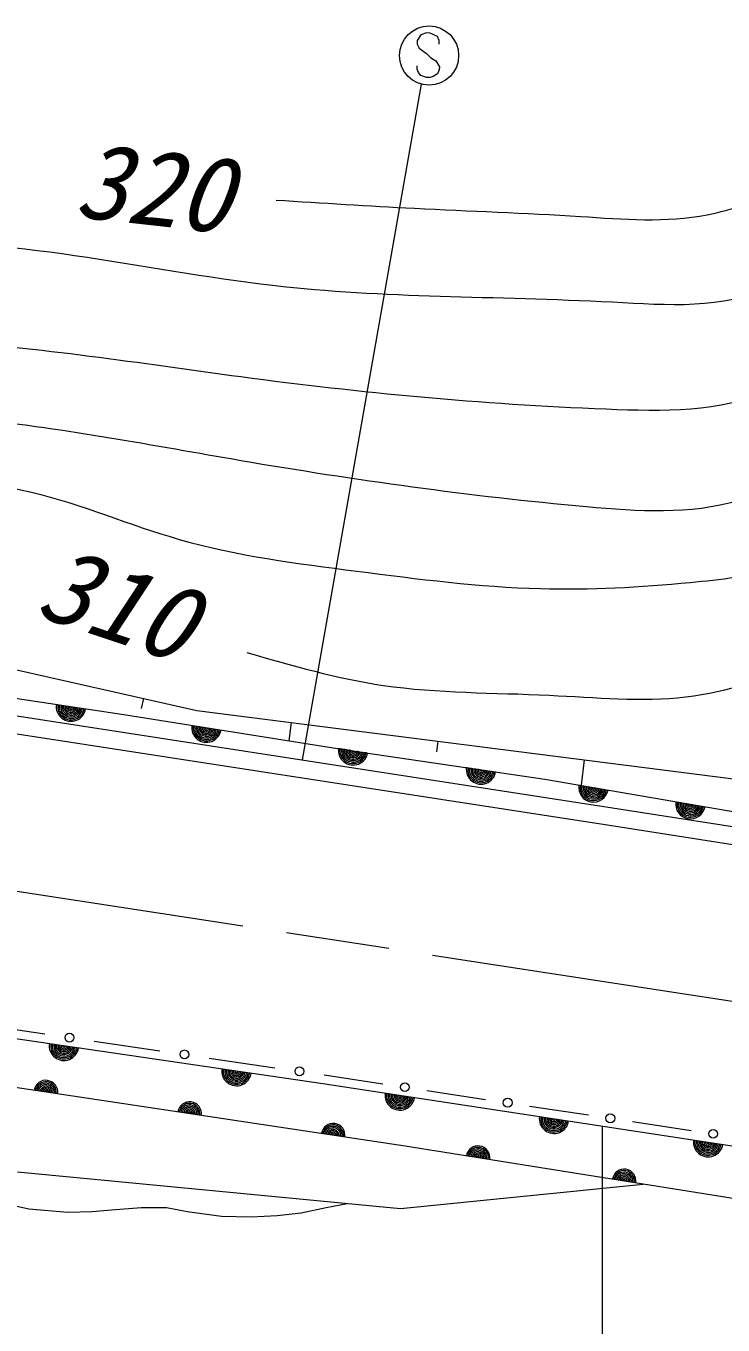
# Model space of a CAD drawing. Units: millimetres, scale not verified. Extents: x 40000 to 680000, y 20000 to 380000.
# Drawn here: x 474034 to 497628, y 289210 to 333169 of the extents above; entities that cross this region are included whole.
import ezdxf
from ezdxf.enums import TextEntityAlignment as Align

# ---------------------------------------------------------------- set-up
doc = ezdxf.new("R2010")
doc.units = ezdxf.units.MM
doc.header["$LTSCALE"] = 1000
doc.linetypes.add('CHAIN', pattern=[18.5, 12, -1.5, 3.5, -1.5])
for name, color, linetype, lineweight in [('M-BGD', 7, 'Continuous', 13), ('M-BMK', 2, 'CHAIN', 13), ('M-STR-STRC', 7, 'Continuous', 13)]:
    doc.layers.add(name, color=color, linetype=linetype, lineweight=lineweight)
doc.styles.add('ＭＳ ゴシック', font='')
doc.styles.get('ＭＳ ゴシック').set_extended_font_data('MS Gothic')

msp = doc.modelspace()

# ---------------------------------------------------------------- linework, layer by layer
at = {"layer": 'M-BGD'}
for p, q in [((437722, 319457), (479820, 310009)), ((459195, 312071), (493883, 306713)), ((459096, 311479), (493791, 306120)), ((470197, 310933), (477343, 309874)), ((477945, 310075), (478021, 310413)), ((479820, 310009), (516582, 305316)), ((477343, 309874), (485071, 308644)), ((482944, 308982), (483023, 309600)), ((485071, 308644), (491602, 307687)), ((487937, 308611), (487982, 308967)), ((492833, 307476), (492942, 308334)), ((491602, 307687), (498167, 306559)), ((493883, 306713), (532054, 300760)), ((493791, 306120), (531960, 300167)), ((486864, 295268), (447966, 301105)), ((472446, 299386), (474670, 299060)), ((472400, 299089), (484081, 297378)), ((476339, 298815), (478564, 298489)), ((480232, 298245), (482457, 297919)), ((484125, 297674), (486113, 297373)), ((484081, 297378), (525823, 291051)), ((487604, 297147), (489592, 296846)), ((491082, 296620), (493070, 296319)), ((494561, 296093), (496549, 295792)), ((516527, 290531), (486864, 295268)), ((473744, 294395), (486710, 293148)), ((486710, 293148), (494926, 293980)), ((473226, 293348), (474134, 293144)), ((484194, 293190), (484911, 293321)), ((474134, 293144), (475451, 293031)), ((475451, 293031), (476269, 293053)), ((476269, 293053), (477064, 293122)), ((477064, 293122), (477949, 293190)), ((477949, 293190), (478790, 293190)), ((478790, 293190), (479494, 293054)), ((479494, 293054), (480652, 292895)), ((480652, 292895), (481651, 292872)), ((481651, 292872), (482537, 292918)), ((482537, 292918), (483354, 293009)), ((483354, 293009), (484194, 293190))]:
    msp.add_line(p, q, dxfattribs=at)
for centre in [(475505, 298937), (479398, 298367), (483291, 297797), (486858, 297260), (490337, 296733), (493815, 296206), (497294, 295679)]:
    msp.add_circle(centre, 150, dxfattribs=at)
for centre, radius, start, end in [((475557, 310139), 500, 171.5682, 351.5682), ((475557, 310139), 500, 171.5682, 351.5682), ((475557, 310139), 450, 171.5682, 351.5682), ((475557, 310139), 400, 171.5682, 351.5682), ((475557, 310139), 350, 171.5682, 351.5682), ((475557, 310139), 300, 171.5682, 351.5682), ((475557, 310139), 250, 171.5682, 351.5682), ((475557, 310139), 200, 171.5682, 351.5682), ((475557, 310139), 150, 171.5682, 351.5682), ((475557, 310139), 100, 171.5682, 351.5682), ((475557, 310139), 50, 171.5682, 351.5682), ((480143, 309428), 500, 170.9543, 350.9543), ((480143, 309428), 500, 170.9543, 350.9543), ((480143, 309428), 450, 170.9543, 350.9543), ((480143, 309428), 400, 170.9543, 350.9543), ((480143, 309428), 350, 170.9543, 350.9543), ((480143, 309428), 300, 170.9543, 350.9543), ((480143, 309428), 250, 170.9543, 350.9543), ((480143, 309428), 200, 170.9543, 350.9543), ((480143, 309428), 150, 170.9543, 350.9543), ((480143, 309428), 100, 170.9543, 350.9543), ((480143, 309428), 50, 170.9543, 350.9543), ((485108, 308659), 500, 171.4902, 351.4902), ((485108, 308659), 500, 171.4902, 351.4902), ((485108, 308659), 450, 171.4902, 351.4902), ((485108, 308659), 400, 171.4902, 351.4902), ((485108, 308659), 350, 171.4902, 351.4902), ((485108, 308659), 300, 171.4902, 351.4902), ((485108, 308659), 250, 171.4902, 351.4902), ((485108, 308659), 200, 171.4902, 351.4902), ((485108, 308659), 150, 171.4902, 351.4902), ((485108, 308659), 100, 171.4902, 351.4902), ((485108, 308659), 50, 171.4902, 351.4902), ((489437, 308011), 500, 171.4902, 351.4902), ((489437, 308011), 500, 171.4902, 351.4902), ((489437, 308011), 450, 171.4902, 351.4902), ((489437, 308011), 400, 171.4902, 351.4902), ((489437, 308011), 350, 171.4902, 351.4902), ((489437, 308011), 300, 171.4902, 351.4902), ((489437, 308011), 250, 171.4902, 351.4902), ((489437, 308011), 200, 171.4902, 351.4902), ((489437, 308011), 150, 171.4902, 351.4902), ((489437, 308011), 100, 171.4902, 351.4902), ((489437, 308011), 50, 171.4902, 351.4902), ((493243, 307405), 500, 170.2526, 350.2526), ((493243, 307405), 500, 170.2526, 350.2526), ((493243, 307405), 450, 170.2526, 350.2526), ((493243, 307405), 400, 170.2526, 350.2526), ((493243, 307405), 350, 170.2526, 350.2526), ((493243, 307405), 300, 170.2526, 350.2526), ((493243, 307405), 250, 170.2526, 350.2526), ((493243, 307405), 200, 170.2526, 350.2526), ((493243, 307405), 150, 170.2526, 350.2526), ((493243, 307405), 100, 170.2526, 350.2526), ((493243, 307405), 50, 170.2526, 350.2526), ((496526, 306841), 500, 170.2526, 350.2526), ((496526, 306841), 500, 170.2526, 350.2526), ((496526, 306841), 450, 170.2526, 350.2526), ((496526, 306841), 400, 170.2526, 350.2526), ((496526, 306841), 350, 170.2526, 350.2526), ((496526, 306841), 300, 170.2526, 350.2526), ((496526, 306841), 250, 170.2526, 350.2526), ((496526, 306841), 200, 170.2526, 350.2526), ((496526, 306841), 150, 170.2526, 350.2526), ((496526, 306841), 100, 170.2526, 350.2526), ((496526, 306841), 50, 170.2526, 350.2526), ((475320, 298661), 500, 171.6651, 351.6651), ((475320, 298661), 500, 171.6651, 351.6651), ((475320, 298661), 450, 171.6651, 351.6651), ((475320, 298661), 400, 171.6651, 351.6651), ((475320, 298661), 350, 171.6651, 351.6651), ((475320, 298661), 300, 171.6651, 351.6651), ((475320, 298661), 250, 171.6651, 351.6651), ((475320, 298661), 200, 171.6651, 351.6651), ((475320, 298661), 150, 171.6651, 351.6651), ((475320, 298661), 100, 171.6651, 351.6651), ((475320, 298661), 50, 171.6651, 351.6651), ((481161, 297806), 500, 171.6651, 351.6651), ((481161, 297806), 500, 171.6651, 351.6651), ((481161, 297806), 450, 171.6651, 351.6651), ((481161, 297806), 400, 171.6651, 351.6651), ((481161, 297806), 350, 171.6651, 351.6651), ((481161, 297806), 300, 171.6651, 351.6651), ((481161, 297806), 250, 171.6651, 351.6651), ((481161, 297806), 200, 171.6651, 351.6651), ((481161, 297806), 150, 171.6651, 351.6651), ((481161, 297806), 100, 171.6651, 351.6651), ((481161, 297806), 50, 171.6651, 351.6651), ((474708, 297092), 400, 351.4655, 171.4655), ((474708, 297092), 400, 351.4655, 171.4655), ((474708, 297092), 350, 351.4655, 171.4655), ((474708, 297092), 300, 351.4655, 171.4655), ((474708, 297092), 250, 351.4655, 171.4655), ((474708, 297092), 200, 351.4655, 171.4655), ((474708, 297092), 150, 351.4655, 171.4655), ((474708, 297092), 100, 351.4655, 171.4655), ((474708, 297092), 50, 351.4655, 171.4655), ((479571, 296362), 400, 351.4655, 171.4655), ((479571, 296362), 400, 351.4655, 171.4655), ((486690, 296982), 500, 171.3819, 351.382), ((486690, 296982), 500, 171.3819, 351.382), ((486690, 296982), 450, 171.3819, 351.382), ((486690, 296982), 400, 171.3819, 351.382), ((486690, 296982), 350, 171.3819, 351.382), ((486690, 296982), 300, 171.3819, 351.382), ((486690, 296982), 250, 171.3819, 351.382), ((486690, 296982), 200, 171.3819, 351.382), ((486690, 296982), 150, 171.3819, 351.382), ((486690, 296982), 100, 171.3819, 351.382), ((486690, 296982), 50, 171.3819, 351.382), ((479571, 296362), 350, 351.4655, 171.4655), ((479571, 296362), 300, 351.4655, 171.4655), ((479571, 296362), 250, 351.4655, 171.4655), ((479571, 296362), 200, 351.4655, 171.4655), ((479571, 296362), 150, 351.4655, 171.4655), ((479571, 296362), 100, 351.4655, 171.4655), ((479571, 296362), 50, 351.4655, 171.4655), ((484433, 295633), 400, 351.4655, 171.4655), ((484433, 295633), 400, 351.4655, 171.4655), ((484433, 295633), 350, 351.4655, 171.4655), ((484433, 295633), 300, 351.4655, 171.4655), ((484433, 295633), 250, 351.4655, 171.4655), ((491908, 296192), 500, 171.3819, 351.382), ((491908, 296192), 500, 171.3819, 351.382), ((491908, 296192), 450, 171.3819, 351.382), ((491908, 296192), 400, 171.3819, 351.382), ((491908, 296192), 350, 171.3819, 351.382), ((491908, 296192), 300, 171.3819, 351.382), ((491908, 296192), 250, 171.3819, 351.382), ((491908, 296192), 200, 171.3819, 351.382), ((491908, 296192), 150, 171.3819, 351.382), ((491908, 296192), 100, 171.3819, 351.382), ((491908, 296192), 50, 171.3819, 351.382), ((484433, 295633), 200, 351.4655, 171.4655), ((484433, 295633), 150, 351.4655, 171.4655), ((484433, 295633), 100, 351.4655, 171.4655), ((484433, 295633), 50, 351.4655, 171.4655), ((497125, 295401), 500, 171.3819, 351.382), ((497125, 295401), 500, 171.3819, 351.382), ((497125, 295401), 450, 171.3819, 351.382), ((497125, 295401), 400, 171.3819, 351.382), ((497125, 295401), 350, 171.3819, 351.382), ((497125, 295401), 300, 171.3819, 351.382), ((497125, 295401), 250, 171.3819, 351.382), ((497125, 295401), 200, 171.3819, 351.382), ((497125, 295401), 150, 171.3819, 351.382), ((497125, 295401), 100, 171.3819, 351.382), ((497125, 295401), 50, 171.3819, 351.382), ((489336, 294873), 400, 350.9263, 170.9263), ((489336, 294873), 400, 350.9263, 170.9263), ((489336, 294873), 350, 350.9263, 170.9263), ((489336, 294873), 300, 350.9263, 170.9263), ((489336, 294873), 250, 350.9263, 170.9263), ((489336, 294873), 200, 350.9263, 170.9263), ((489336, 294873), 150, 350.9263, 170.9263), ((489336, 294873), 100, 350.9263, 170.9263), ((489336, 294873), 50, 350.9263, 170.9263), ((494280, 294084), 400, 350.9263, 170.9263), ((494280, 294084), 400, 350.9263, 170.9263), ((494280, 294084), 350, 350.9263, 170.9263), ((494280, 294084), 300, 350.9263, 170.9263), ((494280, 294084), 250, 350.9263, 170.9263), ((494280, 294084), 200, 350.9263, 170.9263), ((494280, 294084), 150, 350.9263, 170.9263), ((494280, 294084), 100, 350.9263, 170.9263), ((494280, 294084), 50, 350.9263, 170.9263)]:
    msp.add_arc(centre, radius, start, end, dxfattribs=at)
for points, knots in [([(334306, 281856), (334703, 283539), (335101, 285222), (335660, 286911), (335971, 287850), (336332, 288791), (336912, 289536), (337906, 290812), (339544, 291513), (341070, 292282), (343015, 293262), (344779, 294355), (346561, 295472), (349088, 297056), (351653, 298689), (353990, 300560), (355884, 302077), (357629, 303750), (359521, 305325), (361030, 306582), (362633, 307776), (364446, 308434), (365367, 308769), (366342, 308965), (367313, 309161), (369123, 309528), (370918, 309896), (372723, 310212), (374761, 310568), (376809, 310857), (378861, 311222), (380708, 311550), (382557, 311941), (384271, 312676), (385411, 313165), (386490, 313806), (387501, 314533), (388742, 315427), (389880, 316450), (390933, 317562), (392274, 318978), (393478, 320538), (394404, 322246), (394984, 323314), (395456, 324440), (396100, 325476), (396439, 326021), (396825, 326540), (397352, 326930), (398094, 327479), (399115, 327769), (399976, 327576), (400783, 327394), (401451, 326787), (402156, 326284), (403625, 325237), (405262, 324642), (406921, 324023), (408308, 323506), (409711, 322973), (411161, 322813), (412859, 322625), (414621, 322951), (416288, 323459), (418390, 324100), (420342, 325031), (422304, 325963), (423846, 326695), (425394, 327427), (427028, 327942), (428398, 328373), (429829, 328651), (431267, 328628), (432679, 328606), (434099, 328295), (435386, 327741), (436812, 327126), (438075, 326213), (439424, 325399), (440667, 324648), (441983, 323982), (443381, 323704), (444666, 323448), (446020, 323521), (447338, 323704), (449232, 323967), (451051, 324458), (452909, 324835), (454702, 325199), (456531, 325457), (458360, 325441), (460180, 325425), (462000, 325138), (463811, 325199), (465523, 325257), (467228, 325627), (468939, 325765), (473421, 326128), (477951, 324904), (482384, 324393), (486164, 323958), (489873, 324040), (493891, 323829), (495745, 323732), (497664, 323572), (499181, 324355), (499999, 324777), (500700, 325474), (501401, 326172)], [0, 0, 0, 0, 1, 1, 1, 2, 2, 2, 3, 3, 3, 4, 4, 4, 5, 5, 5, 6, 6, 6, 7, 7, 7, 8, 8, 8, 9, 9, 9, 10, 10, 10, 11, 11, 11, 12, 12, 12, 13, 13, 13, 14, 14, 14, 15, 15, 15, 16, 16, 16, 17, 17, 17, 18, 18, 18, 19, 19, 19, 20, 20, 20, 21, 21, 21, 22, 22, 22, 23, 23, 23, 24, 24, 24, 25, 25, 25, 26, 26, 26, 27, 27, 27, 28, 28, 28, 29, 29, 29, 30, 30, 30, 31, 31, 31, 32, 32, 32, 33, 33, 33, 34, 34, 34, 35, 35, 35, 36, 36, 36, 36]), ([(482508, 327279), (484069, 327179), (485629, 327079), (487185, 327001), (489054, 326907), (490917, 326844), (492808, 326723), (494249, 326631), (495706, 326506), (497095, 326779), (497928, 326944), (498736, 327251), (499545, 327559)], [0, 0, 0, 0, 1, 1, 1, 2, 2, 2, 3, 3, 3, 4, 4, 4, 4]), ([(416880, 320561), (418335, 321270), (419790, 321978), (421251, 322706), (422716, 323437), (424188, 324187), (425738, 324637), (426966, 324994), (428243, 325163), (429547, 325316), (430567, 325436), (431603, 325545), (432574, 325369), (433965, 325115), (435222, 324274), (436487, 323490), (438100, 322492), (439726, 321587), (441497, 321143), (443585, 320619), (445873, 320734), (448020, 321248), (449824, 321679), (451527, 322392), (453290, 322761), (456729, 323483), (460394, 322900), (463987, 322710), (466354, 322585), (468691, 322630), (471031, 322502), (474469, 322314), (477917, 321754), (481311, 321303), (485383, 320762), (489377, 320379), (493678, 320208), (495589, 320132), (497559, 320098), (499157, 320835), (500741, 321565), (501958, 323052), (503175, 324540)], [0, 0, 0, 0, 1, 1, 1, 2, 2, 2, 3, 3, 3, 4, 4, 4, 5, 5, 5, 6, 6, 6, 7, 7, 7, 8, 8, 8, 9, 9, 9, 10, 10, 10, 11, 11, 11, 12, 12, 12, 13, 13, 13, 14, 14, 14, 14]), ([(445777, 317649), (446889, 318247), (448000, 318844), (449188, 319196), (450238, 319507), (451348, 319625), (452452, 319752), (454173, 319949), (455877, 320165), (457591, 320273), (460091, 320430), (462611, 320354), (465126, 320274), (467564, 320195), (469998, 320112), (472418, 319857), (475399, 319544), (478360, 318973), (481307, 318469), (485175, 317809), (489020, 317266), (493009, 316908), (494747, 316752), (496513, 316630), (498148, 317117), (499141, 317412), (500085, 317930), (500926, 318541), (501830, 319196), (502614, 319957), (503634, 320520), (504086, 320769), (504583, 320979), (505058, 320937), (505531, 320895), (505982, 320603), (506378, 320277), (507283, 319533), (507902, 318614), (508600, 317743), (510410, 315485), (512753, 313546), (515337, 312187), (517309, 311151), (519421, 310452), (521553, 309792), (526069, 308394), (530675, 307171), (535095, 305835), (537090, 305231), (539047, 304605), (541242, 304168), (541824, 304053), (542424, 303950), (542839, 303613), (543193, 303325), (543414, 302867), (543634, 302408)], [0, 0, 0, 0, 1, 1, 1, 2, 2, 2, 3, 3, 3, 4, 4, 4, 5, 5, 5, 6, 6, 6, 7, 7, 7, 8, 8, 8, 9, 9, 9, 10, 10, 10, 11, 11, 11, 12, 12, 12, 13, 13, 13, 14, 14, 14, 15, 15, 15, 16, 16, 16, 17, 17, 17, 18, 18, 18, 19, 19, 19, 19]), ([(453461, 315925), (455819, 316580), (458177, 317235), (460577, 317565), (462771, 317866), (465000, 317896), (467244, 317913), (469597, 317930), (471968, 317932), (474224, 317392), (475916, 316988), (477543, 316278), (479224, 315795), (481179, 315234), (483206, 314978), (485231, 314720), (487303, 314455), (489372, 314187), (491447, 314130), (493133, 314083), (494823, 314177), (496517, 314339), (497538, 314436), (498560, 314559), (499538, 314825), (500611, 315117), (501630, 315582), (502628, 316145), (503048, 316382), (503463, 316636), (503913, 316735), (504321, 316825), (504757, 316787), (505197, 316735), (505590, 316689), (505987, 316631), (506309, 316458), (506856, 316162), (507186, 315532), (507559, 314965), (508377, 313719), (509399, 312780), (510441, 311805), (511531, 310785), (512645, 309727), (513948, 309027), (515126, 308395), (516459, 308055), (517768, 307708), (519162, 307339), (520528, 306962), (521935, 306632), (522919, 306402), (523923, 306195), (524817, 305764), (525647, 305365), (526382, 304774), (527117, 304183)], [0, 0, 0, 0, 1, 1, 1, 2, 2, 2, 3, 3, 3, 4, 4, 4, 5, 5, 5, 6, 6, 6, 7, 7, 7, 8, 8, 8, 9, 9, 9, 10, 10, 10, 11, 11, 11, 12, 12, 12, 13, 13, 13, 14, 14, 14, 15, 15, 15, 16, 16, 16, 17, 17, 17, 18, 18, 18, 19, 19, 19, 19]), ([(481508, 311969), (483039, 311526), (484571, 311084), (486129, 310855), (487975, 310585), (489858, 310614), (491752, 310522), (493305, 310447), (494865, 310290), (496373, 310467), (497792, 310633), (499165, 311095), (500548, 311692), (501657, 312170), (502772, 312734), (503889, 312694), (505005, 312654), (506123, 312010), (507062, 311247), (508261, 310273), (509170, 309106), (510292, 308185), (511702, 307028), (513448, 306260), (515194, 305493)], [0, 0, 0, 0, 1, 1, 1, 2, 2, 2, 3, 3, 3, 4, 4, 4, 5, 5, 5, 6, 6, 6, 7, 7, 7, 8, 8, 8, 8])]:
    msp.add_open_spline(points, degree=3, knots=knots, dxfattribs=at)
at = {"layer": 'M-BMK'}
msp.add_line((469512, 304545), (568152, 289362), dxfattribs=at)
at = {"layer": 'M-STR-STRC'}
for p, q in [((487396, 332866), (487272, 332682)), ((487588, 332932), (487396, 332866)), ((487710, 332929), (487588, 332932)), ((487960, 332811), (487710, 332929)), ((488023, 332679), (487960, 332811)), ((487272, 332682), (487275, 332550)), ((487275, 332550), (487338, 332421)), ((487338, 332421), (487594, 332239)), ((488023, 332550), (488023, 332679)), ((487594, 332239), (487723, 332108)), ((487723, 332108), (487902, 331992)), ((487902, 331992), (488028, 331792)), ((487275, 331702), (487273, 331823)), ((487315, 331599), (487275, 331702)), ((487399, 331489), (487315, 331599)), ((487586, 331428), (487399, 331489)), ((487820, 331457), (487720, 331428)), ((487963, 331549), (487820, 331457)), ((488023, 331681), (487963, 331549)), ((488028, 331792), (488023, 331681)), ((483393, 308333), (487423, 331202)), ((487720, 331428), (487586, 331428)), ((493536, 295945), (493538, 273322))]:
    msp.add_line(p, q, dxfattribs=at)
msp.add_circle((487680, 332169), 1000, dxfattribs=at)

# ---------------------------------------------------------------- texts
at = {"layer": 'M-BGD', "style": 'ＭＳ ゴシック', "oblique": 15}
for s, rotation, p in [('320', 353.665, (475761, 327997)), ('310', 341.689, (474660, 314471))]:
    msp.add_text(s, height=2566, rotation=rotation, dxfattribs=at).set_placement(p, align=Align.MIDDLE_LEFT)

doc.saveas('drawing.dxf')
